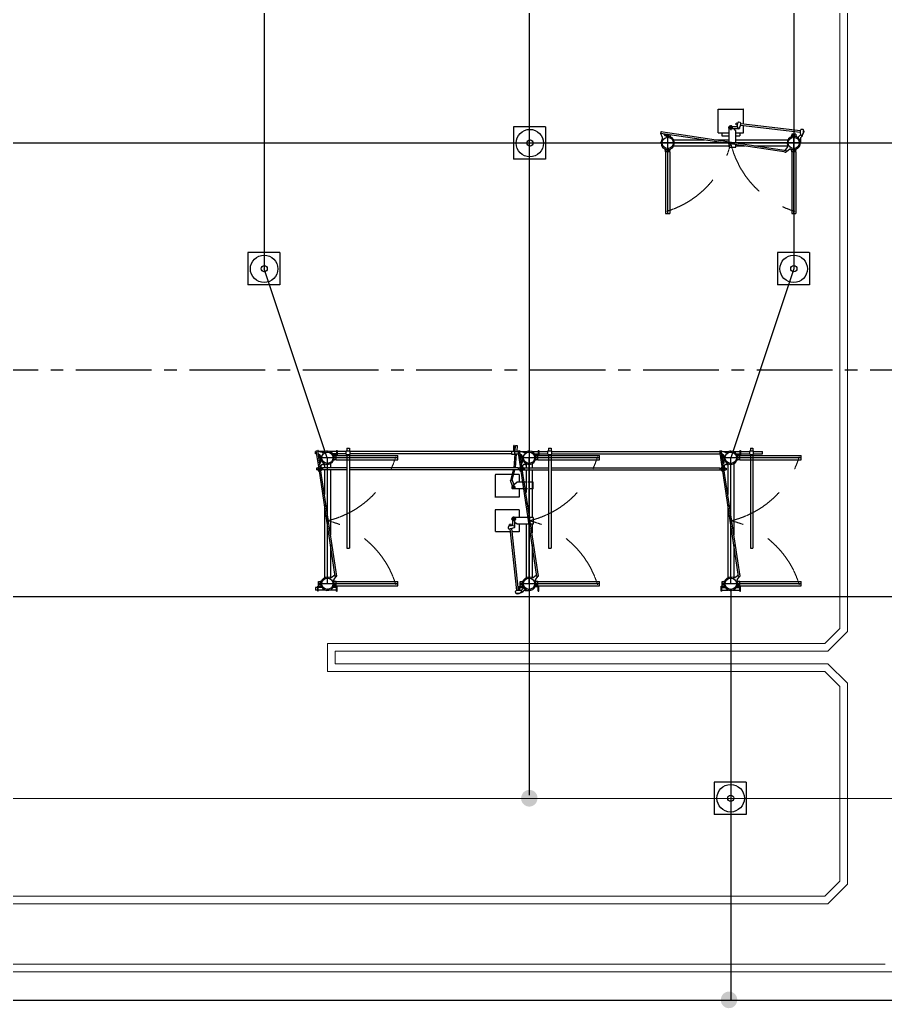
# Model space of a CAD drawing. Header units: millimetres. Extents: x 37084 to 180780, y -153145 to -16322.
# Drawn here: x 114082 to 131243, y -103408 to -83805 of the extents above; entities that cross this region are included whole.
import ezdxf

# ---------------------------------------------------------------- set-up
doc = ezdxf.new("R2010")
doc.units = ezdxf.units.MM
doc.header["$MEASUREMENT"] = 0
for name, pattern in [('CENTER2', [1.125, 0.75, -0.125, 0.125, -0.125]), ('DASHED2', [0.375, 0.25, -0.125]), ('HIDDEN', [0.375, 0.25, -0.125])]:
    doc.linetypes.add(name, pattern=pattern)
doc.layers.add('00', color=5, linetype='Continuous', lineweight=9)
doc.layers.add('1_DayCS', color=30, linetype='CENTER2', lineweight=25)
for name, color, linetype in [('1_Day dan', 5, 'Continuous'), ('DCL-1P', 7, 'Continuous'), ('DCL-3P-1ES', 7, 'Continuous'), ('Muong cap GD nay', 3, 'Continuous')]:
    doc.layers.add(name, color=color, linetype=linetype)

# ---------------------------------------------------------------- blocks, each defined once
blk = doc.blocks.new('PI 220kV')
at = {"color": 0, "linetype": 'ByBlock', "lineweight": -2, "ltscale": 4500}
for p, q in [((479550, 23592), (479550, 23593)), ((479550, 23593), (480191, 23593)), ((479550, 23592), (479550, 22959)), ((480191, 23593), (480192, 23592)), ((480192, 23592), (480192, 22959)), ((479550, 22959), (479550, 22958)), ((479550, 22958), (480191, 22958)), ((480191, 22958), (480192, 22959))]:
    blk.add_line(p, q, dxfattribs=at)
for centre, radius in [((479873, 23282), 272), ((479871, 23285), 61.1)]:
    blk.add_circle(centre, radius, dxfattribs=at)
blk = doc.blocks.new('DCL 3 PHA 01 LTD 220kV')
at = {"color": 0, "linetype": 'ByBlock', "lineweight": -2, "ltscale": 4500}
for p, q in [((441713, 22097), (441713, 23319)), ((441797, 23319), (441713, 23319)), ((441755, 23319), (441755, 21752)), ((441797, 22097), (441797, 23319)), ((444213, 22097), (444213, 23319)), ((444297, 23319), (444213, 23319)), ((444255, 23319), (444255, 21752)), ((444297, 22097), (444297, 23319)), ((441630, 22371), (441630, 22551)), ((441680, 22551), (441630, 22551)), ((441680, 22371), (441680, 22551)), ((441567, 22309), (441567, 22359)), ((441567, 22359), (441617, 22359)), ((441692, 22371), (441617, 22371)), ((441617, 22296), (441617, 22371)), ((441692, 22296), (441692, 22371)), ((441692, 22359), (443550, 22359)), ((443550, 22309), (443550, 22359)), ((441567, 22309), (441617, 22309)), ((441692, 22296), (441617, 22296)), ((441630, 22113), (441630, 22296)), ((441680, 22113), (441680, 22296)), ((441692, 22309), (443550, 22309)), ((441610, 22103), (441610, 22113)), ((441610, 22113), (441705, 22113)), ((441610, 22103), (441695, 22103)), ((441630, 21966), (441630, 22103)), ((441680, 22031), (441680, 22103)), ((441695, 22103), (441695, 22040)), ((441705, 22113), (441705, 22045)), ((441705, 22063), (441705, 22045)), ((441715, 22063), (441705, 22063)), ((441713, 22097), (441713, 22063)), ((441797, 22097), (441713, 22097)), ((441715, 22063), (441715, 22048)), ((441773, 22072), (441734, 22072)), ((441773, 22072), (441734, 22072)), ((441795, 22063), (441795, 22048)), ((441795, 22063), (441805, 22063)), ((441797, 22097), (441797, 22063)), ((441805, 22063), (441805, 22045)), ((441873, 21982), (443282, 21982)), ((444107, 22106), (441977, 21786)), ((444111, 22076), (441977, 21756)), ((443485, 21982), (444134, 21982)), ((444129, 22000), (444079, 22071)), ((444111, 22076), (444107, 22106)), ((444177, 22048), (444108, 22096)), ((444205, 22063), (444205, 22045)), ((444215, 22063), (444205, 22063)), ((444215, 22063), (444205, 22063)), ((444297, 22097), (444213, 22097)), ((444213, 22097), (444213, 22063)), ((444215, 22063), (444215, 22048)), ((444273, 22072), (444234, 22072)), ((444273, 22072), (444234, 22072)), ((444295, 22063), (444305, 22063)), ((444295, 22063), (444295, 22048)), ((444297, 22097), (444297, 22063)), ((444400, 22113), (444305, 22113)), ((444305, 22113), (444305, 22045)), ((444305, 22063), (444305, 22045)), ((444400, 22103), (444315, 22103)), ((444315, 22103), (444315, 22040)), ((444330, 22031), (444330, 22103)), ((444380, 21966), (444380, 22103)), ((444400, 22103), (444400, 22113)), ((441977, 21786), (441614, 21732)), ((441652, 21815), (441622, 21733)), ((441630, 21754), (441630, 21878)), ((441711, 21780), (441678, 21741)), ((441713, 21747), (441713, 21782)), ((441773, 21772), (441734, 21772)), ((441773, 21772), (441734, 21772)), ((441773, 21772), (441734, 21772)), ((444255, 21922), (441755, 21922)), ((441843, 21790), (441755, 21790)), ((441797, 21759), (441797, 21790)), ((441871, 21778), (441877, 21771)), ((441881, 21881), (441883, 21879)), ((441887, 21834), (441887, 21868)), ((441887, 21862), (442482, 21862)), ((441899, 21806), (441920, 21785)), ((441906, 21780), (441952, 21796)), ((441952, 21796), (441960, 21796)), ((441959, 21826), (441994, 21826)), ((441959, 21796), (441959, 21826)), ((441960, 21796), (441993, 21796)), ((441993, 21796), (442008, 21796)), ((441994, 21796), (441994, 21826)), ((442022, 21750), (442022, 21763)), ((442684, 21862), (444137, 21862)), ((444205, 21781), (444205, 21799)), ((444215, 21781), (444205, 21781)), ((444215, 21781), (444205, 21781)), ((444213, 21747), (444213, 21781)), ((444215, 21781), (444215, 21796)), ((444273, 21772), (444234, 21772)), ((444273, 21772), (444234, 21772)), ((444273, 21772), (444234, 21772)), ((444295, 21781), (444295, 21796)), ((444295, 21781), (444305, 21781)), ((444297, 21747), (444297, 21781)), ((444305, 21781), (444305, 21799)), ((444305, 21731), (444305, 21799)), ((444315, 21741), (444315, 21804)), ((444330, 21741), (444330, 21813)), ((444380, 21741), (444380, 21878)), ((444390, 21922), (444387, 21922)), ((441618, 21702), (441614, 21732)), ((441977, 21756), (441618, 21702)), ((441630, 18371), (441630, 21704)), ((441680, 18371), (441680, 21711)), ((441921, 21748), (441952, 21736)), ((441952, 21736), (441960, 21736)), ((441956, 21706), (441997, 21706)), ((441956, 18359), (441956, 21706)), ((441959, 21706), (441959, 21736)), ((441960, 21736), (441993, 21736)), ((441993, 21736), (442008, 21736)), ((441994, 21706), (441994, 21736)), ((441997, 18359), (441997, 21706)), ((444297, 21747), (444213, 21747)), ((444400, 21731), (444305, 21731)), ((444400, 21741), (444315, 21741)), ((444400, 21741), (444400, 21731)), ((441713, 18097), (441713, 19319)), ((441797, 19319), (441713, 19319)), ((441755, 19319), (441755, 17752)), ((441797, 18097), (441797, 19319)), ((444213, 18097), (444213, 19319)), ((444297, 19319), (444213, 19319)), ((444255, 19319), (444255, 17752)), ((444297, 18097), (444297, 19319)), ((441567, 18359), (441617, 18359)), ((441567, 18309), (441567, 18359)), ((441567, 18309), (441617, 18309)), ((441692, 18371), (441617, 18371)), ((441617, 18296), (441617, 18371)), ((441692, 18296), (441617, 18296)), ((441630, 18113), (441630, 18296)), ((441680, 18113), (441680, 18296)), ((441692, 18296), (441692, 18371)), ((441692, 18359), (443550, 18359)), ((441692, 18309), (443550, 18309)), ((441956, 17826), (441956, 18309)), ((441997, 17826), (441997, 18309)), ((443550, 18309), (443550, 18359)), ((441610, 18113), (441705, 18113)), ((441610, 18103), (441610, 18113)), ((441610, 18103), (441695, 18103)), ((441630, 17966), (441630, 18103)), ((441680, 18031), (441680, 18103)), ((441695, 18103), (441695, 18040)), ((441705, 18113), (441705, 18045)), ((441705, 18063), (441705, 18045)), ((441715, 18063), (441705, 18063)), ((441713, 18097), (441713, 18063)), ((441797, 18097), (441713, 18097)), ((441715, 18063), (441715, 18048)), ((441773, 18072), (441734, 18072)), ((441773, 18072), (441734, 18072)), ((441755, 18116), (441755, 17752)), ((441795, 18063), (441795, 18048)), ((441795, 18063), (441805, 18063)), ((441797, 18097), (441797, 18063)), ((441805, 18063), (441805, 18045)), ((444107, 18106), (441977, 17786)), ((444111, 18076), (441977, 17756)), ((444129, 18000), (444079, 18071)), ((444111, 18076), (444107, 18106)), ((444177, 18048), (444108, 18096)), ((444215, 18063), (444205, 18063)), ((444215, 18063), (444205, 18063)), ((444205, 18063), (444205, 18045)), ((444297, 18097), (444213, 18097)), ((444213, 18097), (444213, 18063)), ((444215, 18063), (444215, 18048)), ((444273, 18072), (444234, 18072)), ((444273, 18072), (444234, 18072)), ((444255, 18107), (444255, 17736)), ((444295, 18063), (444305, 18063)), ((444295, 18063), (444295, 18048)), ((444297, 18097), (444297, 18063)), ((444305, 18113), (444305, 18045)), ((444400, 18113), (444305, 18113)), ((444305, 18063), (444305, 18045)), ((444315, 18103), (444315, 18040)), ((444400, 18103), (444315, 18103)), ((444400, 18103), (444400, 18113)), ((441630, 17754), (441630, 17878)), ((444255, 17922), (441755, 17922)), ((441873, 17982), (441956, 17982)), ((441881, 17881), (441883, 17879)), ((441887, 17834), (441887, 17868)), ((441887, 17862), (441956, 17862)), ((441997, 17982), (442940, 17982)), ((441997, 17862), (442447, 17862)), ((442202, 17862), (442243, 17862)), ((442373, 18004), (442243, 18004)), ((442243, 18004), (442243, 17898)), ((442243, 17868), (442243, 17682)), ((442373, 18004), (442373, 17918)), ((442373, 17888), (442373, 17594)), ((442649, 17862), (442690, 17862)), ((442940, 18004), (443070, 18004)), ((442940, 18004), (442940, 17936)), ((442940, 17906), (442940, 17594)), ((443070, 18004), (443070, 17955)), ((443070, 17982), (443247, 17982)), ((443070, 17982), (443247, 17982)), ((443070, 17925), (443070, 17682)), ((443070, 17862), (443805, 17862)), ((443485, 17982), (443935, 17982)), ((443805, 17862), (444137, 17862)), ((443935, 17982), (444134, 17982)), ((444387, 17834), (444387, 17922)), ((441510, 17652), (441513, 17685)), ((441630, 17643), (441510, 17652)), ((441513, 17685), (441630, 17677)), ((441977, 17786), (441614, 17732)), ((441618, 17702), (441614, 17732)), ((441977, 17756), (441618, 17702)), ((441652, 17815), (441622, 17733)), ((441630, 17632), (441630, 17704)), ((441711, 17780), (441678, 17741)), ((441680, 17632), (441680, 17711)), ((441956, 17652), (441680, 17673)), ((441713, 17747), (441713, 17782)), ((441713, 17751), (441713, 17756)), ((441773, 17772), (441734, 17772)), ((441773, 17772), (441734, 17772)), ((441773, 17772), (441734, 17772)), ((441843, 17790), (441755, 17790)), ((441797, 17759), (441797, 17790)), ((441871, 17778), (441877, 17771)), ((441899, 17806), (441920, 17785)), ((441906, 17780), (441952, 17796)), ((441921, 17748), (441952, 17736)), ((441952, 17796), (441960, 17796)), ((441952, 17736), (441960, 17736)), ((441956, 17826), (441997, 17826)), ((441956, 17706), (441997, 17706)), ((441956, 17706), (441956, 14359)), ((441959, 17826), (441959, 17796)), ((441959, 17736), (441959, 17706)), ((441960, 17796), (441993, 17796)), ((441960, 17736), (441993, 17736)), ((441993, 17796), (442008, 17796)), ((441993, 17736), (442008, 17736)), ((441994, 17826), (441994, 17796)), ((441994, 17736), (441994, 17706)), ((441997, 17706), (441997, 14359)), ((442022, 17750), (442022, 17763)), ((442091, 17722), (442243, 17722)), ((442091, 17722), (442091, 17604)), ((442243, 17682), (442325, 17584)), ((442343, 17583), (442343, 17655)), ((442373, 17722), (442538, 17722)), ((442538, 17722), (442538, 17251)), ((442788, 17722), (442940, 17722)), ((442788, 17722), (442788, 17251)), ((442970, 17566), (442970, 17667)), ((443070, 17682), (443037, 17642)), ((443070, 17722), (443222, 17722)), ((444386, 17714), (443162, 17579)), ((444390, 17680), (443167, 17545)), ((443222, 17722), (443222, 17586)), ((444205, 17781), (444205, 17799)), ((444215, 17781), (444205, 17781)), ((444215, 17781), (444205, 17781)), ((444213, 17747), (444213, 17781)), ((444297, 17747), (444213, 17747)), ((444215, 17781), (444215, 17796)), ((444273, 17772), (444234, 17772)), ((444273, 17772), (444234, 17772)), ((444273, 17772), (444234, 17772)), ((444295, 17781), (444295, 17796)), ((444295, 17781), (444305, 17781)), ((444297, 17747), (444297, 17781)), ((444305, 17781), (444305, 17799)), ((444305, 17731), (444305, 17799)), ((444387, 17731), (444305, 17731)), ((444315, 17741), (444315, 17804)), ((444390, 17741), (444315, 17741)), ((444330, 17741), (444330, 17813)), ((444330, 17708), (444330, 17731)), ((444333, 17815), (444392, 17757)), ((444380, 17741), (444380, 17769)), ((444380, 17713), (444380, 17731)), ((444393, 17752), (444385, 17722)), ((444385, 17722), (444386, 17714)), ((444386, 17714), (444390, 17681)), ((444390, 17681), (444391, 17667)), ((444397, 17770), (444393, 17752)), ((444399, 17806), (444425, 17781)), ((444438, 17658), (444407, 17654)), ((444423, 17773), (444428, 17764)), ((444428, 17764), (444445, 17729)), ((444445, 17729), (444445, 17721)), ((444456, 17722), (444446, 17721)), ((444446, 17721), (444449, 17687)), ((444459, 17688), (444449, 17687)), ((444449, 17687), (444451, 17673)), ((444456, 17722), (444459, 17688)), ((441513, 17627), (441513, 17617)), ((441632, 17627), (441513, 17627)), ((441632, 17617), (441513, 17617)), ((441623, 17632), (441687, 17632)), ((441623, 17627), (441623, 17632)), ((441623, 17572), (441623, 17617)), ((441623, 17572), (441687, 17572)), ((441630, 17572), (441630, 14371)), ((441632, 17617), (441632, 17627)), ((441680, 17639), (441955, 17618)), ((441680, 17572), (441680, 17572)), ((441680, 17572), (441680, 14371)), ((441687, 17572), (441687, 17632)), ((442193, 17589), (441997, 17641)), ((441997, 17607), (442207, 17551)), ((442091, 17570), (442091, 17253)), ((442291, 17624), (442193, 17589)), ((442193, 17589), (442207, 17551)), ((442318, 17592), (442207, 17551)), ((442303, 17622), (442382, 17622)), ((442363, 17584), (442325, 17584)), ((442373, 17594), (442363, 17584)), ((443013, 17622), (442922, 17622)), ((442940, 17594), (442950, 17584)), ((442950, 17584), (442988, 17584)), ((443003, 17602), (442988, 17584)), ((443000, 17642), (443000, 17602)), ((443131, 17642), (443000, 17642)), ((443104, 17602), (443000, 17602)), ((443103, 17569), (443076, 17565)), ((443076, 17565), (443081, 17532)), ((443108, 17536), (443081, 17532)), ((443112, 17625), (443102, 17577)), ((443102, 17577), (443103, 17569)), ((443103, 17569), (443108, 17536)), ((443108, 17536), (443110, 17522)), ((443157, 17514), (443125, 17510)), ((443131, 17642), (443141, 17632)), ((443138, 17629), (443161, 17586)), ((443141, 17622), (443141, 17632)), ((443161, 17586), (443162, 17577)), ((443162, 17577), (443167, 17544)), ((443167, 17544), (443169, 17530)), ((443222, 17552), (443222, 17253)), ((442091, 17253), (442092, 17253)), ((442094, 17251), (442538, 17251)), ((442538, 17253), (442539, 17253)), ((442788, 17251), (443219, 17251)), ((441713, 14097), (441713, 15319)), ((441797, 15319), (441713, 15319)), ((441755, 15319), (441755, 13752)), ((441797, 14097), (441797, 15319)), ((444213, 14097), (444213, 15319)), ((444297, 15319), (444213, 15319)), ((444255, 15319), (444255, 13752)), ((444297, 14097), (444297, 15319)), ((441567, 14359), (441617, 14359)), ((441567, 14309), (441567, 14359)), ((441617, 14296), (441617, 14371)), ((441692, 14371), (441617, 14371)), ((441692, 14296), (441692, 14371)), ((441692, 14359), (443550, 14359)), ((443550, 14309), (443550, 14359)), ((441567, 14309), (441617, 14309)), ((441692, 14296), (441617, 14296)), ((441630, 14296), (441630, 14113)), ((441680, 14296), (441680, 14113)), ((441692, 14309), (443550, 14309)), ((441956, 14309), (441956, 13826)), ((441997, 14309), (441997, 13826)), ((441610, 14113), (441705, 14113)), ((441610, 14103), (441610, 14113)), ((441610, 14103), (441695, 14103)), ((441630, 14103), (441630, 13966)), ((441680, 14103), (441680, 14031)), ((441695, 14103), (441695, 14040)), ((441705, 14113), (441705, 14045)), ((441715, 14063), (441705, 14063)), ((441705, 14063), (441705, 14045)), ((441713, 14097), (441713, 14063)), ((441797, 14097), (441713, 14097)), ((441715, 14063), (441715, 14048)), ((441773, 14072), (441734, 14072)), ((441773, 14072), (441734, 14072)), ((444255, 13922), (441755, 13922)), ((441795, 14063), (441805, 14063)), ((441795, 14063), (441795, 14048)), ((441797, 14097), (441797, 14063)), ((441805, 14063), (441805, 14045)), ((441873, 13982), (441956, 13982)), ((444107, 14106), (441977, 13786)), ((444111, 14076), (441977, 13756)), ((441997, 13982), (443282, 13982)), ((443485, 13982), (444134, 13982)), ((444129, 14000), (444079, 14071)), ((444111, 14076), (444107, 14106)), ((444177, 14048), (444108, 14096)), ((444215, 14063), (444205, 14063)), ((444215, 14063), (444205, 14063)), ((444205, 14063), (444205, 14045)), ((444297, 14097), (444213, 14097)), ((444213, 14097), (444213, 14063)), ((444215, 14063), (444215, 14048)), ((444273, 14072), (444234, 14072)), ((444273, 14072), (444234, 14072)), ((444295, 14063), (444305, 14063)), ((444295, 14063), (444295, 14048)), ((444297, 14097), (444297, 14063)), ((444305, 14113), (444305, 14045)), ((444400, 14113), (444305, 14113)), ((444305, 14063), (444305, 14045)), ((444315, 14103), (444315, 14040)), ((444400, 14103), (444315, 14103)), ((444330, 14103), (444330, 14031)), ((444380, 14103), (444380, 13966)), ((444400, 14103), (444400, 14113)), ((441610, 13741), (441610, 13731)), ((441610, 13741), (441625, 13741)), ((441610, 13731), (441614, 13731)), ((441977, 13786), (441614, 13732)), ((441618, 13702), (441614, 13732)), ((441977, 13756), (441618, 13702)), ((441652, 13815), (441622, 13733)), ((441630, 13878), (441630, 13754)), ((441711, 13780), (441678, 13741)), ((441695, 13744), (441695, 13761)), ((441705, 13745), (441705, 13773)), ((441713, 13747), (441713, 13782)), ((441773, 13772), (441734, 13772)), ((441773, 13772), (441734, 13772)), ((441773, 13772), (441734, 13772)), ((441843, 13790), (441755, 13790)), ((441797, 13759), (441797, 13790)), ((441871, 13778), (441877, 13771)), ((441881, 13881), (441883, 13879)), ((441887, 13834), (441887, 13868)), ((441887, 13862), (441956, 13862)), ((441899, 13806), (441920, 13785)), ((441906, 13780), (441952, 13796)), ((441921, 13748), (441952, 13736)), ((441952, 13796), (441960, 13796)), ((441952, 13736), (441960, 13736)), ((441956, 13826), (441997, 13826)), ((441959, 13826), (441959, 13796)), ((441959, 13736), (441959, 13706)), ((441960, 13796), (441993, 13796)), ((441960, 13736), (441993, 13736)), ((441993, 13796), (442008, 13796)), ((441993, 13736), (442008, 13736)), ((441994, 13826), (441994, 13796)), ((441994, 13736), (441994, 13706)), ((441997, 13862), (442482, 13862)), ((442022, 13750), (442022, 13763)), ((442684, 13862), (444137, 13862)), ((444205, 13781), (444205, 13799)), ((444215, 13781), (444205, 13781)), ((444215, 13781), (444205, 13781)), ((444213, 13747), (444213, 13781)), ((444297, 13747), (444213, 13747)), ((444215, 13781), (444215, 13796)), ((444273, 13772), (444234, 13772)), ((444273, 13772), (444234, 13772)), ((444273, 13772), (444234, 13772)), ((444295, 13781), (444295, 13796)), ((444295, 13781), (444305, 13781)), ((444297, 13747), (444297, 13781)), ((444305, 13731), (444305, 13799)), ((444400, 13731), (444305, 13731)), ((444315, 13741), (444315, 13804)), ((444400, 13741), (444315, 13741)), ((444330, 13813), (444330, 13741)), ((444330, 13731), (444330, 13684)), ((444380, 13878), (444380, 13741)), ((444380, 13731), (444380, 13684)), ((444400, 13741), (444400, 13731)), ((441630, 13704), (441630, 13684)), ((441680, 13684), (441630, 13684)), ((441680, 13711), (441680, 13684)), ((441959, 13706), (441994, 13706)), ((444330, 13684), (444380, 13684))]:
    blk.add_line(p, q, dxfattribs=at)
for centre, radius in [((441755, 21922), 112), ((441755, 22072), 12), ((441755, 22035), 9), ((444255, 21922), 112), ((444255, 22072), 12), ((444255, 22035), 9), ((441642, 21922), 9), ((441755, 21772), 12), ((441755, 21810), 9), ((441867, 21922), 9), ((444142, 21922), 9), ((444255, 21772), 12), ((444255, 21810), 9), ((444367, 21922), 9), ((441636, 21720), 8.12), ((441755, 17922), 112), ((441755, 18072), 12), ((441755, 18035), 9), ((444255, 17922), 112), ((444255, 18072), 12), ((444255, 18035), 9), ((441642, 17922), 9), ((441867, 17922), 9), ((444142, 17922), 9), ((444367, 17922), 9), ((441755, 17772), 12), ((441755, 17810), 9), ((442970, 17622), 30), ((444255, 17772), 12), ((444255, 17810), 9), ((442343, 17622), 20), ((441642, 13922), 9), ((441755, 13922), 112), ((441755, 14072), 12), ((441755, 14035), 9), ((441867, 13922), 9), ((444142, 13922), 9), ((444255, 13922), 112), ((444255, 14072), 12), ((444255, 14035), 9), ((444367, 13922), 9), ((441755, 13772), 12), ((441755, 13810), 9), ((444255, 13772), 12), ((444255, 13810), 9)]:
    blk.add_circle(centre, radius, dxfattribs=at)
at = {"color": 2, "linetype": 'DASHED2', "lineweight": 15, "ltscale": 4500}
for centre, start, end in [((441197, 21501), 13.098, 73.1314), ((444813, 21501), 106.8686, 166.902), ((441197, 17501), 13.098, 73.1314), ((444813, 17501), 106.8686, 166.902), ((441197, 13501), 13.098, 73.1314), ((444813, 13501), 106.8686, 166.902)]:
    blk.add_arc(centre, 1857, start, end, dxfattribs=at)
at = {"color": 0, "linetype": 'ByBlock', "lineweight": -2, "ltscale": 4500}
for centre, radius, start, end in [((441755, 21922), 132, 0, 180), ((444089, 22088), 17.5, 67.5255, 129.5316), ((444255, 21922), 132, 158.1392, 111.8609), ((444104, 21983), 30, 338.1392, 34.6296), ((444194, 22073), 30, 235.3704, 291.8609), ((441755, 21922), 132, 180, 216.3608), ((441624, 21826), 30, 339.8704, 36.3608), ((441734, 21761), 30, 82.6391, 139.1296), ((441755, 21922), 132, 262.6391, 0), ((441843, 21750), 40, 45, 90), ((441872, 21868), 15, 360, 45), ((441927, 21834), 40, 180, 225), ((441911, 21766), 14, 110.1971, 144.4148), ((442008, 21782), 14, 44.9228, 90), ((441636, 21720), 17.5, 247.5261, 309.5303), ((442008, 21750), 14, 270, 0), ((441755, 17922), 132, 0, 180), ((444089, 18088), 17.5, 67.5255, 129.5316), ((444255, 17922), 132, 158.1392, 111.8609), ((444194, 18073), 30, 235.3704, 291.8609), ((441755, 17922), 132, 180, 216.3608), ((441624, 17826), 30, 339.8704, 36.3608), ((441755, 17922), 132, 262.6391, 0), ((441872, 17868), 15, 360, 45), ((444104, 17983), 30, 338.1392, 34.6296), ((441636, 17720), 17.5, 247.5261, 309.5303), ((441734, 17761), 30, 82.6391, 139.1296), ((441843, 17750), 40, 45, 90), ((441927, 17834), 40, 180, 225), ((441911, 17766), 14, 110.1971, 144.4148), ((442008, 17782), 14, 44.9228, 90), ((442008, 17750), 14, 270, 0), ((444427, 17834), 40, 179.9999, 224.9999), ((444405, 17668), 14, 186.2003, 276.2003), ((444411, 17766), 14, 26.3976, 166.0032), ((444414, 17770), 15, 329.5723, 45), ((444437, 17672), 14, 276.2003, 6.2003), ((443124, 17524), 14, 187.9985, 277.9985), ((443126, 17622), 14, 28.1957, 167.8013), ((443155, 17528), 14, 277.9985, 7.9985), ((442094, 17253), 2, 180, 270), ((442541, 17253), 2, 180, 270), ((441755, 13922), 132, 0, 180), ((441755, 13922), 132, 180, 216.3608), ((441755, 13922), 132, 262.6391, 0), ((444089, 14088), 17.5, 67.5255, 129.5316), ((444255, 13922), 132, 158.1392, 111.8609), ((444104, 13983), 30, 338.1392, 34.6296), ((444194, 14073), 30, 235.3704, 291.8609), ((441624, 13826), 30, 339.8704, 36.3608), ((441734, 13761), 30, 82.6391, 139.1296), ((441843, 13750), 40, 45, 90), ((441872, 13868), 15, 360, 45), ((441927, 13834), 40, 180, 225), ((441911, 13766), 14, 110.1971, 144.4148), ((442008, 13782), 14, 44.9228, 90), ((442008, 13750), 14, 270, 0), ((441636, 13720), 17.5, 247.5261, 309.5303)]:
    blk.add_arc(centre, radius, start, end, dxfattribs=at)
blk = doc.blocks.new('DS 1P2ES 220')
at = {"color": 0, "linetype": 'ByBlock', "lineweight": -2, "ltscale": 4500}
for p, q in [((-22785, 26154), (-24006, 26154)), ((-24006, 26154), (-24006, 26070)), ((-24006, 26112), (-22440, 26112)), ((-22804, 26112), (-22440, 26112)), ((-22785, 26154), (-22751, 26154)), ((-22785, 26070), (-22785, 26154)), ((-22760, 26094), (-22760, 26133)), ((-22760, 26094), (-22760, 26133)), ((-22751, 26152), (-22751, 26162)), ((-22751, 26162), (-22733, 26162)), ((-22751, 26152), (-22736, 26152)), ((-22751, 26072), (-22751, 26062)), ((-22751, 26072), (-22736, 26072)), ((-22610, 23477), (-22610, 26260)), ((-22503, 26215), (-22421, 26245)), ((-22469, 26072), (-22484, 26072)), ((-22474, 25891), (-22420, 26253)), ((-22435, 26154), (-22470, 26154)), ((-22469, 26072), (-22469, 26062)), ((-22468, 26156), (-22429, 26190)), ((-22460, 26094), (-22460, 26133)), ((-22460, 26094), (-22460, 26133)), ((-22460, 26094), (-22460, 26133)), ((-22444, 25891), (-22390, 26249)), ((-22439, 26154), (-22444, 26154)), ((-22390, 26249), (-22420, 26253)), ((-22785, 26070), (-24006, 26070)), ((-22794, 23760), (-22474, 25891)), ((-22785, 26070), (-22751, 26070)), ((-22764, 23756), (-22444, 25891)), ((-22751, 26062), (-22733, 26062)), ((-22670, 25994), (-22670, 24892)), ((-22550, 25994), (-22550, 25385)), ((-22469, 26062), (-22487, 26062)), ((-22447, 26070), (-22469, 26070)), ((-22550, 25183), (-22550, 24892)), ((-22410, 25114), (-22410, 24892)), ((-22410, 25114), (-21941, 25114)), ((-21939, 25111), (-21939, 24613)), ((-22410, 25042), (-22470, 25042)), ((-22470, 25042), (-22470, 24892)), ((-22310, 24819), (-22310, 24911)), ((-22691, 24892), (-22624, 24892)), ((-22691, 24892), (-22691, 24762)), ((-22691, 24762), (-22643, 24762)), ((-22670, 24762), (-22670, 24585)), ((-22670, 24762), (-22670, 24585)), ((-22613, 24762), (-22370, 24762)), ((-22593, 24892), (-22281, 24892)), ((-22550, 24762), (-22550, 23730)), ((-22470, 24762), (-22470, 24682)), ((-22410, 24762), (-22410, 24610)), ((-22370, 24762), (-22330, 24796)), ((-22254, 24862), (-22355, 24862)), ((-22330, 24701), (-22330, 24832)), ((-22330, 24832), (-22290, 24832)), ((-22330, 24701), (-22320, 24691)), ((-22313, 24720), (-22265, 24730)), ((-22290, 24829), (-22271, 24845)), ((-22290, 24728), (-22290, 24832)), ((-22281, 24892), (-22271, 24882)), ((-22271, 24882), (-22271, 24845)), ((-22265, 24730), (-22257, 24729)), ((-22257, 24729), (-22253, 24756)), ((-22257, 24729), (-22224, 24724)), ((-22253, 24756), (-22220, 24752)), ((-22224, 24724), (-22220, 24752)), ((-22224, 24724), (-22210, 24723)), ((-22202, 24675), (-22198, 24707)), ((-22410, 24682), (-22470, 24682)), ((-22410, 24610), (-22274, 24610)), ((-22402, 23481), (-22267, 24670)), ((-22368, 23477), (-22233, 24665)), ((-22310, 24691), (-22320, 24691)), ((-22316, 24694), (-22273, 24671)), ((-22273, 24671), (-22265, 24670)), ((-22265, 24670), (-22232, 24665)), ((-22240, 24610), (-21941, 24610)), ((-22232, 24665), (-22218, 24663)), ((-21941, 24610), (-21941, 24611)), ((-22670, 24383), (-22670, 23733)), ((-22764, 23756), (-22794, 23760)), ((-22736, 23690), (-22784, 23759)), ((-22687, 23738), (-22759, 23788)), ((-22785, 23654), (-24006, 23654)), ((-24006, 23654), (-24006, 23570)), ((-24006, 23612), (-22440, 23612)), ((-22785, 23570), (-24006, 23570)), ((-22795, 23612), (-22424, 23612)), ((-22785, 23654), (-22751, 23654)), ((-22785, 23570), (-22785, 23654)), ((-22785, 23570), (-22751, 23570)), ((-22760, 23594), (-22760, 23633)), ((-22760, 23594), (-22760, 23633)), ((-22751, 23662), (-22733, 23662)), ((-22751, 23652), (-22751, 23662)), ((-22751, 23652), (-22751, 23662)), ((-22751, 23652), (-22736, 23652)), ((-22751, 23572), (-22736, 23572)), ((-22751, 23572), (-22751, 23562)), ((-22751, 23562), (-22733, 23562)), ((-22503, 23534), (-22445, 23475)), ((-22469, 23662), (-22487, 23662)), ((-22469, 23562), (-22487, 23562)), ((-22469, 23652), (-22484, 23652)), ((-22469, 23572), (-22484, 23572)), ((-22469, 23652), (-22469, 23662)), ((-22469, 23652), (-22469, 23662)), ((-22435, 23654), (-22469, 23654)), ((-22469, 23572), (-22469, 23562)), ((-22435, 23570), (-22469, 23570)), ((-22460, 23594), (-22460, 23633)), ((-22460, 23594), (-22460, 23633)), ((-22460, 23594), (-22460, 23633)), ((-22435, 23570), (-22435, 23654)), ((-22522, 23480), (-22610, 23480)), ((-22494, 23468), (-22468, 23442)), ((-22461, 23444), (-22452, 23440)), ((-22458, 23470), (-22440, 23475)), ((-22452, 23440), (-22417, 23422)), ((-22440, 23475), (-22410, 23482)), ((-22417, 23423), (-22408, 23422)), ((-22410, 23482), (-22402, 23481)), ((-22410, 23412), (-22409, 23422)), ((-22410, 23412), (-22376, 23408)), ((-22409, 23421), (-22375, 23418)), ((-22402, 23481), (-22369, 23478)), ((-22376, 23408), (-22375, 23418)), ((-22375, 23418), (-22361, 23416)), ((-22369, 23478), (-22355, 23476)), ((-22346, 23429), (-22342, 23461))]:
    blk.add_line(p, q, dxfattribs=at)
for centre, radius in [((-22760, 26112), 12), ((-22722, 26112), 9), ((-22610, 26112), 112), ((-22610, 26225), 9), ((-22497, 26112), 9), ((-22460, 26112), 12), ((-22610, 26000), 9), ((-22310, 24862), 30), ((-22610, 23612), 112), ((-22610, 23725), 9), ((-22760, 23612), 12), ((-22722, 23612), 9), ((-22497, 23612), 9), ((-22460, 23612), 12), ((-22610, 23500), 9)]:
    blk.add_circle(centre, radius, dxfattribs=at)
at = {"color": 2, "linetype": 'HIDDEN', "lineweight": 15, "ltscale": 4500}
for centre, start, end in [((-22189, 26671), 196.8686, 256.902), ((-22189, 23054), 103.098, 163.1314)]:
    blk.add_arc(centre, 1857, start, end, dxfattribs=at)
at = {"color": 0, "linetype": 'ByBlock', "lineweight": -2, "ltscale": 4500}
for centre, radius, start, end in [((-22610, 26112), 132, 90, 270), ((-22610, 26112), 132, 53.6392, 90), ((-22610, 26112), 132, 270, 7.3609), ((-22514, 26243), 30, 233.6392, 290.1296), ((-22449, 26133), 30, 130.8704, 187.3609), ((-22408, 26231), 17.5, 320.4697, 22.4739), ((-22310, 24706), 14, 102.1987, 241.8043), ((-22212, 24709), 14, 352.0015, 82.0015), ((-22216, 24677), 14, 262.0015, 352.0015), ((-21941, 24613), 2, 270, 0), ((-22776, 23778), 17.5, 140.4684, 202.4745), ((-22610, 23612), 132, 158.1391, 111.8608), ((-22670, 23763), 30, 235.3704, 291.8608), ((-22761, 23673), 30, 338.1391, 34.6296), ((-22522, 23440), 40, 45.0001, 90.0001), ((-22454, 23457), 14, 103.9968, 243.6024), ((-22458, 23453), 15, 225, 300.4277), ((-22360, 23430), 14, 263.7997, 353.7997), ((-22356, 23462), 14, 353.7997, 83.7997)]:
    blk.add_arc(centre, radius, start, end, dxfattribs=at)
blk = doc.blocks.new('DZ220')
at = {"layer": '1_Day dan', "linetype": 'ByBlock', "lineweight": -2, "ltscale": 4500}
h = blk.add_hatch(color=0, dxfattribs=at)
edge = h.paths.add_edge_path()
edge.add_arc((1282465, 313357), 162, 444.4344, 804.4344, ccw=False)
h = blk.add_hatch(color=0, dxfattribs=at)
edge = h.paths.add_edge_path()
edge.add_arc((1282467, 313364), 162, 444.4344, 804.4344, ccw=False)
h = blk.add_hatch(color=0, dxfattribs=at)
edge = h.paths.add_edge_path()
edge.add_arc((1286427, 309364), 162, 444.4344, 804.4344, ccw=False)
h = blk.add_hatch(color=0, dxfattribs=at)
edge = h.paths.add_edge_path()
edge.add_arc((1286425, 309358), 162, 444.4344, 804.4344, ccw=False)
at = {"layer": '1_Day dan', "color": 0, "linetype": 'ByBlock', "lineweight": -2, "ltscale": 4500}
for p, q in [((1282460, 352071, 0), (1282460, 313420, 0)), ((1277210, 334356), (1277210, 323859)), ((1287710, 334356), (1287710, 323861)), ((1278460, 320112, 0), (1277210, 323859)), ((1287710, 323861), (1286460, 320112, 0)), ((1282460, 317496, 0), (1282460, 313420, 0)), ((1286460, 317512, 0), (1286460, 309348, 0))]:
    blk.add_line(p, q, dxfattribs=at)
at = {"color": 0, "linetype": 'ByBlock', "lineweight": -2, "ltscale": 4500, "extrusion": (0, 0, -1), "xscale": -1, "zscale": -1, "rotation": 90}
for p in [(-1259195, 806226, 0), (-1253925, 803731), (-1264426, 803733), (-1263176, 793232, 0)]:
    blk.add_blockref('PI 220kV', p, dxfattribs=at)
at = {"layer": 'DCL-1P', "color": 0, "linetype": 'ByBlock', "lineweight": -2, "ltscale": 4500, "extrusion": (0, 0, -1), "xscale": -1, "zscale": -1, "rotation": 270}
blk.add_blockref('DS 1P2ES 220', (-1311322, 348965, 0), dxfattribs=at)
at = {"layer": 'DCL-3P-1ES', "color": 0, "linetype": 'ByBlock', "lineweight": -2, "ltscale": 4500, "extrusion": (0, 0, -1), "xscale": -1, "zscale": -1, "rotation": 90}
blk.add_blockref('DCL 3 PHA 01 LTD 220kV', (-1264540, 761868, 0), dxfattribs=at)

msp = doc.modelspace()

# ---------------------------------------------------------------- linework, layer by layer
at = {"layer": '1_Day dan'}
for p, q in [((103474, -86244.6, 0), (144892.5, -86245.2, 0)), ((103475.3, -95244.6, 0), (144893.8, -95245.2, 0)), ((103474.6, -99244.6, 0), (144893.2, -99245.2, 0)), ((103474, -103244.6, 0), (144892.5, -103245.2, 0))]:
    msp.add_line(p, q, dxfattribs=at)
at = {"layer": '1_DayCS', "lineweight": 25, "ltscale": 2000}
msp.add_line((47695.1, -90749.8, 0), (149683.9, -90744.6, 0), dxfattribs=at)
at = {"layer": 'Muong cap GD nay', "lineweight": 15}
for p, q in [((130342.9, -81710.6, 0), (130342.9, -92658, 0)), ((130492.9, -81648.4, 0), (130492.9, -92720.1, 0)), ((130342.9, -92658, 0), (130342.9, -95876.6, 0)), ((130492.9, -92595.9, 0), (130492.9, -95938.7, 0)), ((130042.9, -96176.6, 0), (130342.9, -95876.6, 0)), ((130492.9, -95938.7, 0), (130105, -96326.6, 0)), ((130042.9, -96176.6, 0), (120183.6, -96176.6, 0)), ((120183.6, -96726.6, 0), (120183.6, -96176.6, 0)), ((130105, -96326.6, 0), (120333.6, -96326.6, 0)), ((120333.6, -96576.6, 0), (120333.6, -96326.6, 0)), ((120333.6, -96576.6, 0), (130105, -96576.6, 0)), ((130105, -96576.6, 0), (130492.9, -96964.4, 0)), ((120183.6, -96726.6, 0), (130042.9, -96726.6, 0)), ((130042.9, -96726.6, 0), (130342.9, -97026.6, 0)), ((130342.9, -100884.7, 0), (130342.9, -97026.6, 0)), ((130492.9, -100946.8, 0), (130492.9, -96964.4, 0)), ((130042.9, -101184.7, 0), (130342.9, -100884.7, 0)), ((130492.9, -100946.8, 0), (130105, -101334.7, 0)), ((130105, -101334.7, 0), (97630.8, -101334.7, 0)), ((130042.9, -101184.7, 0), (97692.9, -101184.7, 0)), ((87071.8, -102534.7, 0), (131242.9, -102534.7, 0)), ((87133.9, -102684.7, 0), (131392.9, -102684.7, 0))]:
    msp.add_line(p, q, dxfattribs=at)

# ---------------------------------------------------------------- block references
at = {"layer": '00', "lineweight": 30, "ltscale": 4500}
msp.add_blockref('DZ220', (-1158280.3, -412603.1, 0), dxfattribs=at)

doc.saveas('drawing.dxf')
